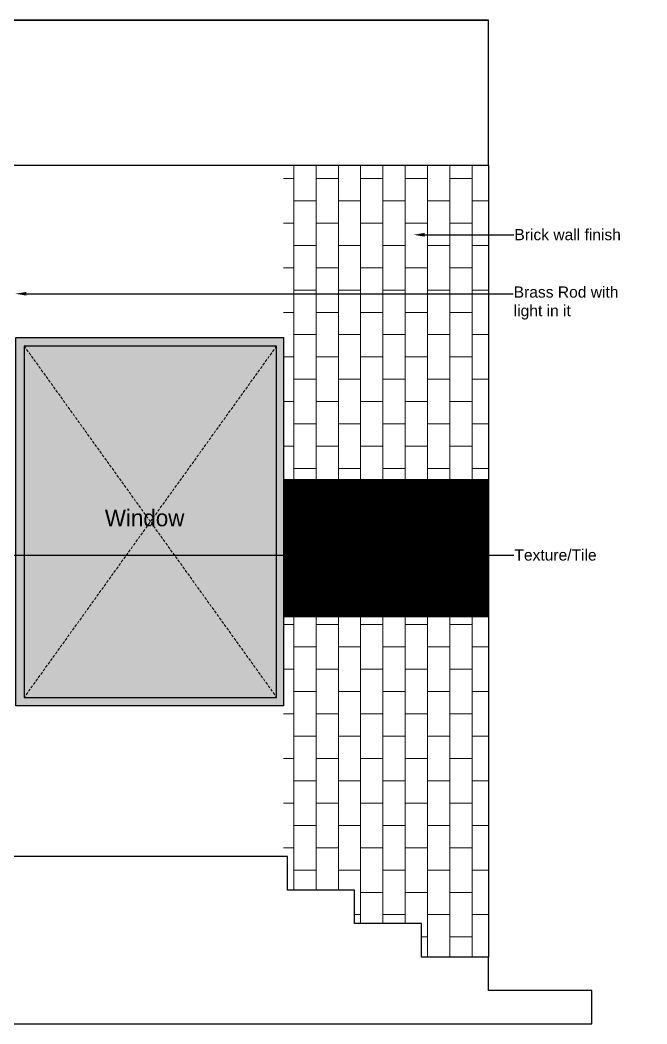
# Model space of a CAD drawing. Header units: millimetres. Extents: x 35877 to 3066687, y -650199 to -40525.
# Drawn here: x 147646.9 to 147759.3, y -179831.6 to -179651.6 of the extents above; entities that cross this region are included whole.
import ezdxf
from ezdxf import colors
from ezdxf.entities.mleader import LeaderData, LeaderLine
from ezdxf.math import Vec2, Vec3

# ---------------------------------------------------------------- set-up
doc = ezdxf.new("R2010")
doc.units = ezdxf.units.MM
doc.header["$MEASUREMENT"] = 0
doc.linetypes.add('DASHED', pattern=[0.75, 0.5, -0.25])
for name, color, linetype, lineweight in [('dim05', 1, 'Continuous', 13), ('el', 7, 'Continuous', 20), ('Elevation 4.5', 206, 'Continuous', 5), ('FURNITURE', 32, 'Continuous', 9), ('furniture dimensions', 1, 'DASHED', 0), ('NAME PLATE', 7, 'Continuous', 25)]:
    doc.layers.add(name, color=color, linetype=linetype, lineweight=lineweight)
doc.styles.get("Standard").update_dxf_attribs({"font": 'arial.ttf', "height": 6})

msp = doc.modelspace()

# ---------------------------------------------------------------- hatches: boundary and pattern name
at = {"layer": 'Elevation 4.5', "lineweight": 0, "true_color": 0x636466, "transparency": 33554687}
h = msp.add_hatch(color=251, dxfattribs=at)
h.dxf.hatch_style = 1
h.paths.add_polyline_path([(147694.161, -179708.534), (147646.161, -179708.534), (147646.161, -179768.33), (147646.161, -179774.534), (147694.161, -179774.534)])
h.paths.add_polyline_path([(147692.935, -179710.034), (147692.935, -179773.034), (147647.661, -179773.034), (147647.661, -179710.034)], flags=16)
at = {"layer": 'Elevation 4.5', "lineweight": 0, "true_color": 0x000000, "transparency": 33554646}
h = msp.add_hatch(color=18, dxfattribs=at)
h.dxf.hatch_style = 1
h.set_gradient(color1=(231, 226, 223), color2=(192, 192, 192), name='INVCYLINDER')
h.paths.add_polyline_path([(147692.935, -179710.034), (147647.661, -179710.034), (147647.661, -179773.034), (147692.935, -179773.034)])
at = {"layer": 'NAME PLATE', "lineweight": 0, "true_color": 0xc08768, "transparency": 33554687}
h = msp.add_hatch(dxfattribs=at)
h.set_pattern_fill('AR-B816', color=23, scale=0.5, angle=90)
h.paths.add_polyline_path([(147730.911, -179677.591), (147694.161, -179677.591), (147694.161, -179725.07), (147730.911, -179725.066)])
h.paths.add_polyline_path([(147730.911, -179725.066), (147694.161, -179725.07), (147694.161, -179733.97), (147730.911, -179733.97)])
h.paths.add_polyline_path([(147730.911, -179758.587), (147694.161, -179758.587), (147694.161, -179801.591), (147694.911, -179801.591), (147694.911, -179807.591), (147706.911, -179807.591), (147706.911, -179813.591), (147718.911, -179813.591), (147718.911, -179819.591), (147730.911, -179819.591)])
h.paths.add_polyline_path([(147619.911, -179677.591), (147562.911, -179677.591), (147562.911, -179733.97), (147571.905, -179733.97), (147571.903, -179708.591), (147619.911, -179708.591)])
h.paths.add_polyline_path([(147571.907, -179758.587), (147562.911, -179758.587), (147562.911, -179801.591), (147571.911, -179801.591)])
at = {"layer": 'NAME PLATE', "lineweight": 0, "transparency": 33554687}
h = msp.add_hatch(dxfattribs=at)
h.set_pattern_fill('ANSI31', color=8, scale=0.5, angle=90)
h.set_pattern_definition([(135, (0, 0), (-0.044194173824, -0.044194173824), [])])
h.paths.add_polyline_path([(147730.911, -179733.97), (147694.161, -179733.97), (147694.161, -179747.521), (147730.911, -179747.518)])
h.paths.add_polyline_path([(147730.911, -179747.518), (147694.161, -179747.521), (147694.161, -179758.587), (147730.911, -179758.587)])
h.paths.add_polyline_path([(147571.905, -179733.97), (147562.911, -179733.97), (147562.911, -179758.587), (147571.907, -179758.587)])

# ---------------------------------------------------------------- linework, layer by layer
at = {"layer": 'el', "lineweight": 0, "transparency": 33554559}
msp.add_lwpolyline([(147694.161, -179774.534), (147646.161, -179774.534), (147646.161, -179708.534), (147694.161, -179708.534)], close=True, dxfattribs=at)
msp.add_lwpolyline([(147694.161, -179774.534), (147646.161, -179774.534), (147646.161, -179708.534), (147694.161, -179708.534)], close=True, dxfattribs=at)
at = {"layer": 'el', "lineweight": 30, "transparency": 33554559}
for points in [[(147694.161, -179774.534), (147646.161, -179774.534), (147646.161, -179708.534), (147694.161, -179708.534)], [(147692.935, -179710.034), (147647.661, -179710.034), (147647.661, -179773.034), (147692.935, -179773.034)]]:
    msp.add_lwpolyline(points, close=True, dxfattribs=at)
at = {"layer": 'FURNITURE', "color": 18, "lineweight": 30, "true_color": 0x000000, "transparency": 33554687}
msp.add_line((147565.917, -179651.591, 0.005), (147730.911, -179651.591, 0.005), dxfattribs=at)
at = {"layer": 'FURNITURE', "lineweight": 30, "transparency": 33554687}
msp.add_line((147550.418, -179677.591, 0.005), (147730.911, -179677.591, 0.005), dxfattribs=at)
at = {"layer": 'FURNITURE', "color": 18, "lineweight": 30, "true_color": 0x000000, "transparency": 33554687, "elevation": 0.005}
msp.add_lwpolyline([(147550.418, -179677.591), (147730.911, -179677.591), (147730.911, -179651.591), (147554.449, -179651.591)], dxfattribs=at)
at = {"layer": 'FURNITURE', "color": 18, "lineweight": 30, "true_color": 0x000000, "transparency": 33554687}
for points in [[(147571.911, -179677.591), (147730.911, -179677.591), (147730.911, -179819.591), (147718.911, -179819.591), (147718.911, -179813.591), (147706.911, -179813.591), (147706.911, -179807.591), (147694.911, -179807.591), (147694.911, -179801.591), (147571.911, -179801.591), (147571.911, -179708.591)], [(147558.324, -179831.591), (147749.456, -179831.591), (147749.456, -179825.591), (147730.911, -179825.591), (147730.911, -179819.591), (147718.911, -179819.591), (147718.911, -179813.591), (147706.911, -179813.591), (147706.911, -179807.591), (147694.911, -179807.591), (147694.911, -179801.591), (147571.911, -179801.591), (147571.911, -179801.591), (147558.324, -179801.591)]]:
    msp.add_lwpolyline(points, dxfattribs=at)
at = {"layer": 'furniture dimensions', "color": 18, "lineweight": 0, "true_color": 0x000000, "transparency": 33554687}
for p, q in [((147647.661, -179710.034), (147692.935, -179773.034)), ((147692.935, -179710.034), (147647.661, -179773.034))]:
    msp.add_line(p, q, dxfattribs=at)
at = {"layer": 'furniture dimensions', "color": 18, "linetype": 'ByBlock', "lineweight": 0, "true_color": 0x000000, "transparency": 33554687}
msp.add_lwpolyline([(147694.161, -179733.97), (147730.911, -179733.97), (147730.911, -179758.587), (147694.161, -179758.587)], close=True, dxfattribs=at)

# ---------------------------------------------------------------- texts
at = {"layer": 'furniture dimensions', "color": 18, "lineweight": 0, "true_color": 0x000000, "transparency": 33554687, "insert": (147662.12, -179739.357), "char_height": 3, "attachment_point": 1}
msp.add_mtext_dynamic_manual_height_columns('{\\fBell MT|b0|i0|c0|p18;Window}', width=35.21507, gutter_width=30, heights=[38.043], dxfattribs=at)

# ---------------------------------------------------------------- leaders
at = {"layer": 'dim05', "color": 1, "lineweight": 0, "transparency": 33554687}
ml = msp.add_multileader_mtext('Standard', dxfattribs=at)
ml.set_content('\\A1;Brick wall finish', color=1)
ml.set_leader_properties(color=5)
ml.build(insert=Vec2(0, 0))
ml.multileader.update_dxf_attribs({"text_right_attachment_type": 6, "dogleg_length": 0.36, "arrow_head_size": 2})
ctx = ml.context
ctx.base_point, ctx.char_height, ctx.arrow_head_size, ctx.landing_gap_size, ctx.plane_origin = Vec3(147735.491, -179690.08), 2, 2, 0.09, Vec3(147720.359, -179690.08)
ctx.right_attachment = 6
notes = []
notes.append((ctx, [(0, (1, 1, 0), (147735.131, -179690.08), (1, 0), 0.36, [(0, [(147717.502, -179690.088)], 0, [])])]))
ctx.mtext.insert, ctx.mtext.width, ctx.mtext.flow_direction = Vec3(147735.581, -179689.063), 23.76669, 5
ml = msp.add_multileader_mtext('Standard', dxfattribs=at)
ml.set_content('\\A1;Brass Rod with light in it', color=1)
ml.set_leader_properties(color=5)
ml.build(insert=Vec2(0, 0))
ml.multileader.update_dxf_attribs({"text_right_attachment_type": 6, "dogleg_length": 0.36, "arrow_head_size": 2})
ctx = ml.context
ctx.base_point, ctx.char_height, ctx.arrow_head_size, ctx.landing_gap_size, ctx.plane_origin = Vec3(147735.364, -179700.651), 2, 2, 0.09, Vec3(147720.233, -179700.651)
ctx.right_attachment = 6
notes.append((ctx, [(0, (1, 1, 0), (147735.004, -179700.651), (1, 0), 0.36, [(0, [(147646.034, -179700.659)], 0, [])])]))
ctx.mtext.insert, ctx.mtext.width, ctx.mtext.flow_direction = Vec3(147735.454, -179699.357), 23.76669, 5
ml = msp.add_multileader_mtext('Standard', dxfattribs=at)
ml.set_content('\\A1;Texture/Tile', color=1)
ml.set_leader_properties(color=5)
ml.build(insert=Vec2(0, 0))
ml.multileader.update_dxf_attribs({"text_right_attachment_type": 6, "dogleg_length": 0.36, "arrow_head_size": 2})
ctx = ml.context
ctx.base_point, ctx.char_height, ctx.arrow_head_size, ctx.landing_gap_size, ctx.plane_origin = Vec3(147735.491, -179747.518), 2, 2, 0.09, Vec3(147720.359, -179747.518)
ctx.right_attachment = 6
notes.append((ctx, [(0, (1, 1, 0), (147735.131, -179747.518), (1, 0), 0.36, [(0, [(147641.547, -179747.526)], 0, [])])]))
ctx.mtext.insert, ctx.mtext.width, ctx.mtext.flow_direction = Vec3(147735.581, -179746.501), 23.76669, 5
for ctx, leaders in notes:
    for number, flags, end, landing, length, lines in leaders:
        leader = LeaderData()
        leader.index, (leader.has_last_leader_line, leader.has_dogleg_vector, leader.attachment_direction) = number, flags
        leader.last_leader_point, leader.dogleg_vector, leader.dogleg_length = Vec3(end), Vec3(landing), length
        for number, points, colour, breaks in lines:
            line = LeaderLine()
            line.index, line.vertices, line.color, line.breaks = number, Vec3.list(points), colors.encode_raw_color(colour), breaks
            leader.lines.append(line)
        ctx.leaders.append(leader)

doc.saveas('drawing.dxf')
